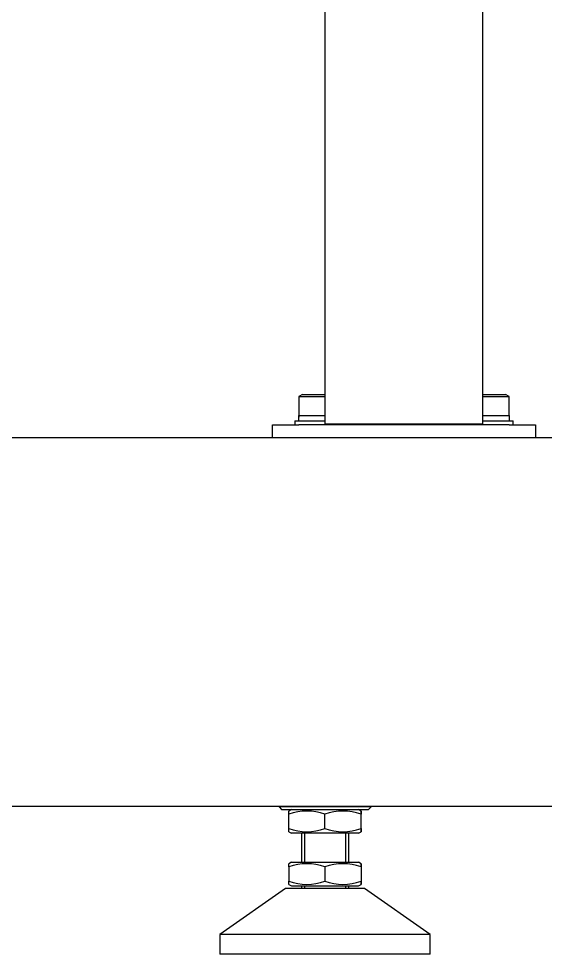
# Model space of a CAD drawing. Extents: x -681219 to -550379, y -242630 to -158199.
# Drawn here: x -621992 to -621473, y -179566 to -178645 of the extents above; entities that cross this region are included whole.
import ezdxf

# ---------------------------------------------------------------- set-up
doc = ezdxf.new("R2010")
doc.units = 0
doc.header["$LTSCALE"] = 1000
for name, color, linetype in [('$TD_AUDIT_GENERATED_(17ED)', 7, 'CONTINUOUS'), ('150-3', 7, 'CONTINUOUS'), ('150-4', 7, 'CONTINUOUS'), ('16_GB93', 7, 'CONTINUOUS'), ('16_GB97.1', 7, 'CONTINUOUS'), ('M16×50_GB70.1', 7, 'CONTINUOUS'), ('M36_GB6172.1', 7, 'CONTINUOUS'), ('MY150_0503', 7, 'CONTINUOUS'), ('MY150_050401', 7, 'CONTINUOUS'), ('前端底座外壳', 7, 'CONTINUOUS')]:
    doc.layers.add(name, color=color, linetype=linetype)

msp = doc.modelspace()

# ---------------------------------------------------------------- linework, layer by layer
at = {"layer": '$TD_AUDIT_GENERATED_(17ED)', "color": 7, "linetype": 'Continuous'}
for p, q in [((-621729.1545, -179501.3251), (-621793.9545, -179546.6851)), ((-621651.3947, -179501.3251), (-621729.1545, -179501.3251)), ((-621586.5945, -179546.6851), (-621651.3945, -179501.3251)), ((-621586.5951, -179546.6851), (-621793.9545, -179546.6851)), ((-621793.9545, -179546.6851), (-621793.9545, -179566.1251)), ((-621586.5945, -179566.1251), (-621586.5945, -179546.6851)), ((-621586.5951, -179566.1251), (-621793.9545, -179566.1251))]:
    msp.add_line(p, q, dxfattribs=at)
at = {"layer": '150-3', "color": 7, "linetype": 'Continuous'}
for p, q in [((-621690.2745, -179044.0833), (-621690.2745, -178395.2804)), ((-621534.7545, -179044.0833), (-621534.7545, -178423.6628)), ((-621534.7545, -179044.0833), (-621690.2745, -179044.0833)), ((-621690.2745, -179044.5764), (-621690.2745, -179044.0833)), ((-621534.7545, -179044.5764), (-621534.7545, -179044.0833))]:
    msp.add_line(p, q, dxfattribs=at)
at = {"layer": '150-4', "color": 7, "linetype": 'Continuous'}
for p, q in [((-621742.1145, -179044.5764), (-621716.1945, -179044.5764)), ((-621742.1145, -179057.5364), (-621742.1145, -179044.5764)), ((-621508.8345, -179044.5764), (-621716.1945, -179044.5764)), ((-621508.8345, -179044.5764), (-621482.9145, -179044.5764)), ((-621482.9145, -179044.5764), (-621482.9145, -179057.5364))]:
    msp.add_line(p, q, dxfattribs=at)
at = {"layer": '16_GB93', "color": 7, "linetype": 'Continuous'}
for p, q in [((-621716.4537, -179035.3748), (-621716.4537, -179036.153)), ((-621716.4345, -179035.3748), (-621715.7892, -179035.3748)), ((-621715.7892, -179035.3748), (-621690.2745, -179035.3748)), ((-621534.7545, -179035.3748), (-621508.5753, -179035.3748)), ((-621508.5753, -179040.6884), (-621508.5753, -179035.3748))]:
    msp.add_line(p, q, dxfattribs=at)
for centre, start, end in [((-621700.6425, -179039.9103), 163.3305416, 182.8209894), ((-621700.6425, -179036.153), 177.1790106, 186.8238402)]:
    msp.add_arc(centre, 15.8112, start, end, dxfattribs=at)
at = {"layer": '16_GB97.1', "color": 7, "linetype": 'Continuous'}
for p, q in [((-621720.0825, -179040.6884), (-621690.2745, -179040.6884)), ((-621720.0825, -179040.6884), (-621720.0825, -179044.5764)), ((-621534.7545, -179040.6884), (-621504.9465, -179040.6884)), ((-621504.9465, -179044.5764), (-621504.9465, -179040.6884))]:
    msp.add_line(p, q, dxfattribs=at)
at = {"layer": 'M16×50_GB70.1', "color": 7, "linetype": 'Continuous'}
for p, q in [((-621712.603, -179014.6388), (-621716.1945, -179016.7124)), ((-621716.1945, -179016.7124), (-621690.2745, -179016.7124)), ((-621716.1945, -179016.7124), (-621716.1945, -179035.3748)), ((-621712.603, -179014.6388), (-621690.2745, -179014.6388)), ((-621534.7545, -179014.6388), (-621512.426, -179014.6388)), ((-621534.7545, -179016.7124), (-621508.8345, -179016.7124)), ((-621508.8345, -179016.7124), (-621512.426, -179014.6388)), ((-621508.8345, -179035.3748), (-621508.8345, -179016.7124))]:
    msp.add_line(p, q, dxfattribs=at)
at = {"layer": 'M36_GB6172.1', "color": 7, "linetype": 'Continuous'}
for p, q in [((-621723.3873, -179423.5651), (-621725.9147, -179425.0243)), ((-621654.6343, -179425.0243), (-621657.1617, -179423.5651)), ((-621725.9875, -179442.2504), (-621725.9875, -179428.2077)), ((-621690.4209, -179442.2499), (-621690.4209, -179428.2082)), ((-621654.7079, -179442.2504), (-621654.7079, -179428.2077)), ((-621654.5615, -179442.2504), (-621654.5615, -179428.2077)), ((-621725.9147, -179445.4338), (-621723.3873, -179446.8931)), ((-621657.1617, -179446.8931), (-621723.3873, -179446.8931)), ((-621657.1617, -179446.8931), (-621654.6343, -179445.4338)), ((-621725.9875, -179480.0477), (-621725.9875, -179494.0904)), ((-621723.3873, -179475.4051), (-621725.9147, -179476.8643)), ((-621723.3873, -179475.4051), (-621657.1617, -179475.4051)), ((-621690.4209, -179480.0482), (-621690.4209, -179494.0899)), ((-621654.6343, -179476.8643), (-621657.1617, -179475.4051)), ((-621654.7079, -179480.0477), (-621654.7079, -179494.0904)), ((-621654.5615, -179480.0477), (-621654.5615, -179494.0904)), ((-621725.9147, -179497.2738), (-621723.3873, -179498.7331)), ((-621723.3873, -179498.7331), (-621657.1617, -179498.7331)), ((-621657.1617, -179498.7331), (-621654.6343, -179497.2738))]:
    msp.add_line(p, q, dxfattribs=at)
for centre, radius, start, end in [((-621708.2049, -179476.5851), 51.5422, 69.8159245, 110.1823912), ((-621672.5637, -179476.9969), 51.954, 69.8984976, 110.1031798), ((-621708.2049, -179393.8728), 51.5424, 249.8176805, 290.1840037), ((-621672.5637, -179393.4613), 51.9539, 249.8967489, 290.1015737), ((-621708.2049, -179528.4251), 51.5422, 69.8159245, 110.1823912), ((-621672.5637, -179528.8369), 51.954, 69.8984976, 110.1031798), ((-621708.2049, -179445.7128), 51.5424, 249.8176805, 290.1840037), ((-621672.5637, -179445.3013), 51.9539, 249.8967489, 290.1015737)]:
    msp.add_arc(centre, radius, start, end, dxfattribs=at)
for points, knots in [([(-621725.9875, -179428.2077), (-621725.9756, -179427.2474), (-621725.9636, -179426.4476), (-621725.9484, -179425.7502), (-621725.9453, -179425.6259), (-621725.9391, -179425.4102), (-621725.936, -179425.3187), (-621725.9269, -179425.1037), (-621725.9209, -179425.0298), (-621725.9149, -179425.0245)], [0, 0, 0, 0, 0.25, 0.25, 0.3125, 0.3125, 0.375, 0.375, 0.495475161, 0.495475161, 0.495475161, 0.495475161]), ([(-621654.5615, -179428.2077), (-621654.5674, -179427.7246), (-621654.5734, -179427.281), (-621654.5856, -179426.494), (-621654.5917, -179426.1537), (-621654.61, -179425.3225), (-621654.6223, -179425.0238), (-621654.6409, -179425.0243), (-621654.6471, -179425.0984), (-621654.6565, -179425.3187), (-621654.6596, -179425.4102), (-621654.6657, -179425.6259), (-621654.6688, -179425.7502), (-621654.6841, -179426.4476), (-621654.6961, -179427.2474), (-621654.7079, -179428.2077)], [0, 0, 0, 0, 0.125, 0.125, 0.25, 0.25, 0.5, 0.5, 0.625, 0.625, 0.6875, 0.6875, 0.75, 0.75, 1, 1, 1, 1]), ([(-621725.9149, -179445.4336), (-621725.9209, -179445.4283), (-621725.9269, -179445.3544), (-621725.936, -179445.1394), (-621725.9391, -179445.0479), (-621725.9453, -179444.8323), (-621725.9484, -179444.7079), (-621725.9636, -179444.0105), (-621725.9756, -179443.2107), (-621725.9875, -179442.2504)], [0.504524839, 0.504524839, 0.504524839, 0.504524839, 0.625, 0.625, 0.6875, 0.6875, 0.75, 0.75, 1, 1, 1, 1]), ([(-621654.7079, -179442.2504), (-621654.6961, -179443.2107), (-621654.6841, -179444.0105), (-621654.6688, -179444.7079), (-621654.6657, -179444.8323), (-621654.6596, -179445.0479), (-621654.6565, -179445.1394), (-621654.6471, -179445.3597), (-621654.6409, -179445.4338), (-621654.6223, -179445.4343), (-621654.61, -179445.1356), (-621654.5917, -179444.3044), (-621654.5856, -179443.9641), (-621654.5734, -179443.1771), (-621654.5674, -179442.7336), (-621654.5615, -179442.2504)], [0, 0, 0, 0, 0.25, 0.25, 0.3125, 0.3125, 0.375, 0.375, 0.5, 0.5, 0.75, 0.75, 0.875, 0.875, 1, 1, 1, 1]), ([(-621725.9875, -179480.0477), (-621725.9815, -179479.5646), (-621725.9755, -179479.121), (-621725.9634, -179478.334), (-621725.9573, -179477.9937), (-621725.939, -179477.1659), (-621725.9268, -179476.8675), (-621725.9145, -179476.8642)], [0, 0, 0, 0, 0.125, 0.125, 0.25, 0.25, 0.498479152, 0.498479152, 0.498479152, 0.498479152]), ([(-621654.5615, -179480.0477), (-621654.5733, -179479.0874), (-621654.5853, -179478.2876), (-621654.6006, -179477.5902), (-621654.6037, -179477.4659), (-621654.6098, -179477.2502), (-621654.6129, -179477.1587), (-621654.6223, -179476.9384), (-621654.6285, -179476.8643), (-621654.6471, -179476.8638), (-621654.6594, -179477.1625), (-621654.6777, -179477.9937), (-621654.6838, -179478.334), (-621654.696, -179479.121), (-621654.702, -179479.5646), (-621654.7079, -179480.0477)], [0, 0, 0, 0, 0.25, 0.25, 0.3125, 0.3125, 0.375, 0.375, 0.5, 0.5, 0.75, 0.75, 0.875, 0.875, 1, 1, 1, 1]), ([(-621725.9145, -179497.2739), (-621725.9268, -179497.2706), (-621725.939, -179496.9722), (-621725.9573, -179496.1444), (-621725.9634, -179495.8041), (-621725.9755, -179495.0171), (-621725.9815, -179494.5736), (-621725.9875, -179494.0904)], [0.501520848, 0.501520848, 0.501520848, 0.501520848, 0.75, 0.75, 0.875, 0.875, 1, 1, 1, 1]), ([(-621654.7079, -179494.0904), (-621654.702, -179494.5736), (-621654.696, -179495.0171), (-621654.6838, -179495.8041), (-621654.6777, -179496.1444), (-621654.6594, -179496.9756), (-621654.6471, -179497.2743), (-621654.6285, -179497.2738), (-621654.6223, -179497.1997), (-621654.6129, -179496.9794), (-621654.6098, -179496.8879), (-621654.6037, -179496.6723), (-621654.6006, -179496.5479), (-621654.5853, -179495.8505), (-621654.5733, -179495.0507), (-621654.5615, -179494.0904)], [0, 0, 0, 0, 0.125, 0.125, 0.25, 0.25, 0.5, 0.5, 0.625, 0.625, 0.6875, 0.6875, 0.75, 0.75, 1, 1, 1, 1])]:
    msp.add_open_spline(points, degree=3, knots=knots, dxfattribs=at)
at = {"layer": 'MY150_0503', "color": 7, "linetype": 'Continuous'}
for p, q in [((-621735.6345, -179420.4164), (-621735.6345, -179420.9731)), ((-621644.9145, -179420.9731), (-621735.6345, -179420.9731)), ((-621735.6345, -179420.9731), (-621733.0425, -179423.5651)), ((-621733.0425, -179423.5651), (-621647.5065, -179423.5651)), ((-621647.5065, -179423.5651), (-621644.9145, -179420.9731)), ((-621644.9145, -179420.9731), (-621644.9145, -179420.4164))]:
    msp.add_line(p, q, dxfattribs=at)
at = {"layer": 'MY150_050401', "color": 7, "linetype": 'Continuous'}
for p, q in [((-621713.6025, -179446.8931), (-621713.6025, -179475.4051)), ((-621710.4227, -179446.8931), (-621710.4227, -179475.4051)), ((-621670.1262, -179446.8931), (-621670.1262, -179475.4051)), ((-621666.9465, -179475.4051), (-621666.9465, -179446.8931)), ((-621713.6025, -179498.7331), (-621713.6025, -179501.3251)), ((-621710.4227, -179498.7331), (-621710.4227, -179501.3251)), ((-621670.1262, -179498.7331), (-621670.1262, -179501.3251)), ((-621666.9465, -179501.3251), (-621666.9465, -179498.7331))]:
    msp.add_line(p, q, dxfattribs=at)
at = {"layer": '前端底座外壳', "color": 7, "linetype": 'Continuous'}
for p, q in [((-619684.0665, -179057.5364), (-622646.7225, -179057.5364)), ((-619684.0665, -179420.4164), (-623318.0505, -179420.4164)), ((-621735.6345, -179420.4164), (-623318.0505, -179420.4164)), ((-619813.6665, -179420.4164), (-621644.9145, -179420.4164))]:
    msp.add_line(p, q, dxfattribs=at)

doc.saveas('drawing.dxf')
